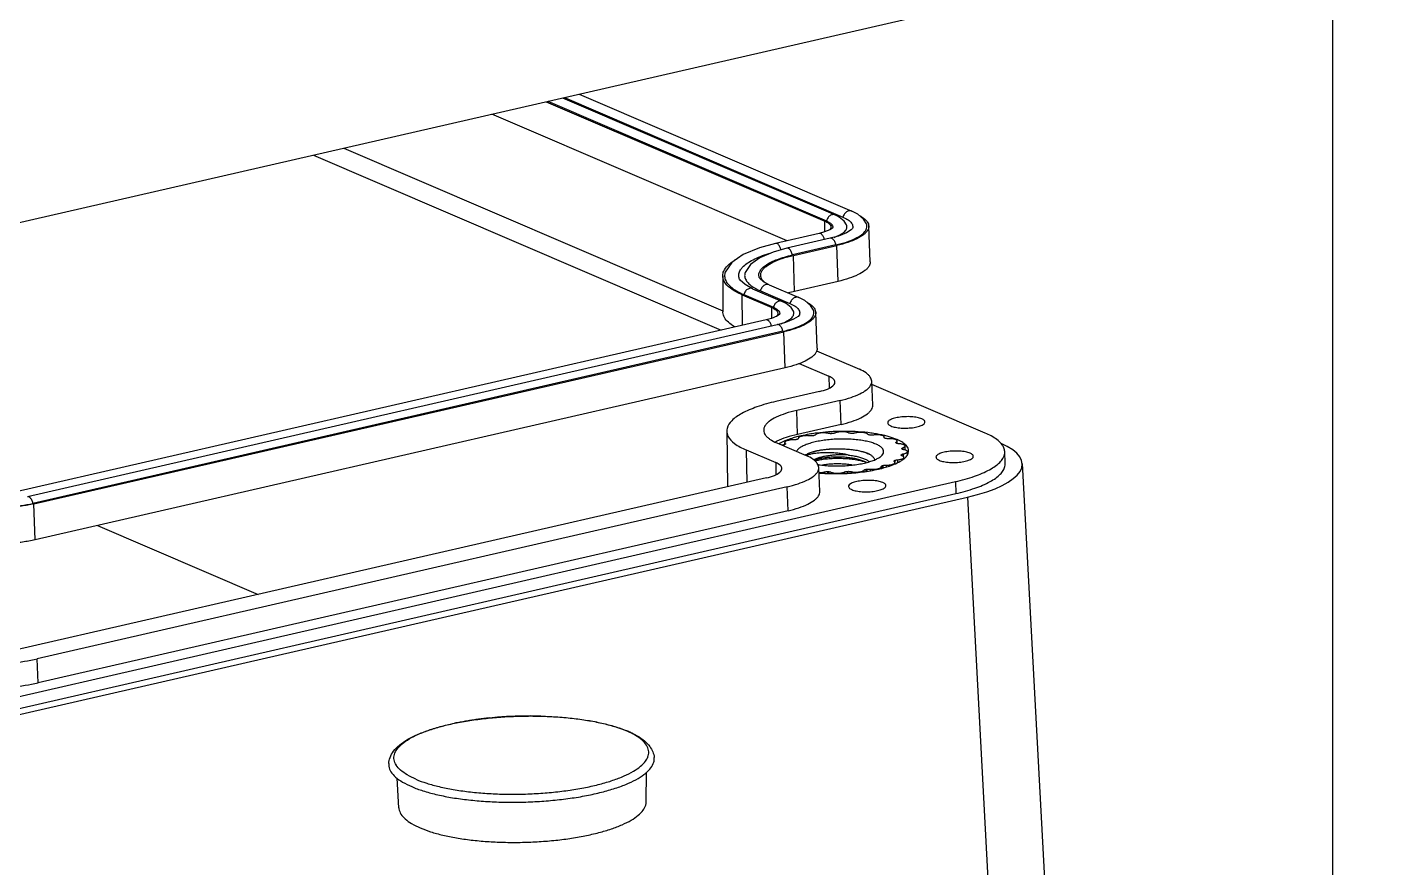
# Model space of a CAD drawing. Header units: millimetres. Extents: x 1034 to 1636, y -2154 to -1937.
# Drawn here: x 1105.2 to 1159.8, y -2043 to -2009.5 of the extents above; entities that cross this region are included whole.
import ezdxf

# ---------------------------------------------------------------- set-up
doc = ezdxf.new("R2010")
doc.units = ezdxf.units.MM

# ---------------------------------------------------------------- blocks, each defined once
blk = doc.blocks.new('*u3')
at = {"color": 7}
for p, q in [((2.338, 6.905), (44.668, 16.607)), ((29.642, 13.163), (40.526, 8.496)), ((28.333, 12.863), (39.449, 8.096)), ((28.394, 12.877), (39.51, 8.11)), ((28.981, 13.012), (39.864, 8.344)), ((29.055, 13.029), (40.171, 8.262)), ((37.941, 7.315), (26.164, 12.366)), ((20.256, 11.012), (35.38, 4.526)), ((19.038, 10.733), (35.313, 3.753)), ((40.76, 8.374), (40.525, 8.496)), ((40.993, 8.179), (40.76, 8.374)), ((39.453, 7.675), (39.449, 8.096)), ((40.312, 7.949), (40.216, 8.104)), ((41.106, 7.995), (40.993, 8.179)), ((41.26, 6.474), (41.201, 7.901)), ((39.216, 7.607), (37.48, 7.209)), ((39.666, 7.415), (37.93, 7.017)), ((39.89, 7.149), (38.154, 6.751)), ((38.195, 6.733), (39.931, 7.131)), ((39.979, 5.697), (39.931, 7.131)), ((37.93, 7.017), (37.389, 6.866)), ((38.243, 5.299), (38.195, 6.733)), ((35.733, 6.447), (35.473, 6.066)), ((35.373, 5.915), (35.38, 4.485)), ((37.227, 5.558), (38.409, 5.051)), ((39.979, 5.697), (38.243, 5.299)), ((36.152, 5.158), (37.333, 4.652)), ((36.162, 3.948), (36.152, 5.158)), ((36.213, 5.172), (37.394, 4.666)), ((36.566, 5.406), (37.748, 4.9)), ((36.875, 5.323), (38.055, 4.817)), ((38.644, 4.93), (38.409, 5.051)), ((38.876, 4.734), (38.644, 4.93)), ((37.336, 4.231), (37.333, 4.652)), ((38.196, 4.504), (38.099, 4.66)), ((38.99, 4.551), (38.876, 4.734)), ((39.144, 3.029), (39.085, 4.456)), ((37.1, 4.163), (7.173, -2.697)), ((37.55, 3.97), (7.622, -2.89)), ((37.773, 3.705), (7.846, -3.155)), ((7.887, -3.173), (37.815, 3.687)), ((37.863, 2.253), (37.815, 3.687)), ((39.117, 2.924), (40.825, 2.191)), ((37.863, 2.253), (7.935, -4.607)), ((38.419, 2.421), (39.606, 1.912)), ((39.606, 1.912), (39.614, 1.439)), ((41.363, 0.767), (41.321, 1.714)), ((39.233, 1.306), (37.497, 0.908)), ((45.849, -0.352), (41.327, 1.587)), ((40.062, 0.95), (38.326, 0.552)), ((38.358, -0.404), (38.326, 0.552)), ((40.094, -0.006), (40.062, 0.95)), ((35.532, -0.276), (35.564, -2.495)), ((40.094, -0.006), (38.358, -0.404)), ((41.816, -0.532), (41.818, -0.525)), ((41.818, -0.525), (41.82, -0.512)), ((41.818, -0.525), (41.818, -0.537)), ((41.821, -0.541), (41.82, -0.512)), ((36.309, -1.026), (37.49, -1.532)), ((36.309, -1.026), (36.33, -2.32)), ((37.528, -0.747), (38.708, -1.253)), ((37.847, -0.808), (37.845, -0.727)), ((37.869, -0.794), (37.868, -0.762)), ((38.389, -0.559), (38.389, -0.565)), ((38.389, -0.565), (38.39, -0.568)), ((38.39, -0.568), (38.389, -0.57)), ((42.3, -0.711), (42.301, -0.75)), ((42.333, -0.767), (42.331, -0.668)), ((42.522, -0.975), (42.521, -0.969)), ((42.562, -0.936), (42.564, -1.007)), ((42.653, -1.027), (42.649, -0.867)), ((37.49, -1.532), (37.497, -2.006)), ((41.152, -1.161), (41.214, -1.189)), ((41.887, -1.631), (41.889, -1.702)), ((42.23, -1.502), (42.229, -1.452)), ((42.241, -1.445), (42.243, -1.522)), ((42.245, -1.574), (42.244, -1.527)), ((42.345, -1.42), (42.348, -1.524)), ((42.495, -1.231), (42.497, -1.222)), ((42.498, -1.238), (42.497, -1.222)), ((42.502, -1.214), (42.503, -1.244)), ((42.578, -1.181), (42.58, -1.286)), ((42.604, -1.361), (42.603, -1.319)), ((42.746, -1.225), (42.743, -1.092)), ((46.647, -1.567), (46.627, -1.092)), ((47.325, -1.569), (48.376, -21.103)), ((37.117, -2.139), (7.19, -8.999)), ((39.246, -2.678), (39.205, -1.73)), ((39.441, -1.957), (39.44, -1.9)), ((39.567, -1.964), (39.565, -1.888)), ((39.589, -1.888), (39.59, -1.964)), ((39.693, -1.91), (39.694, -1.964)), ((40.239, -1.962), (40.237, -1.903)), ((40.348, -1.953), (40.346, -1.88)), ((40.37, -1.878), (40.372, -1.951)), ((40.493, -1.888), (40.494, -1.941)), ((41.017, -1.89), (41.016, -1.83)), ((41.1, -1.876), (41.098, -1.798)), ((41.12, -1.794), (41.122, -1.872)), ((41.249, -1.792), (41.251, -1.849)), ((41.7, -1.689), (41.699, -1.686)), ((41.7, -1.694), (41.7, -1.689)), ((41.702, -1.757), (41.7, -1.694)), ((41.749, -1.743), (41.747, -1.651)), ((41.765, -1.645), (41.767, -1.738)), ((2.494, -11.954), (44.658, -2.289)), ((37.946, -2.494), (8.018, -9.354)), ((37.978, -3.45), (37.946, -2.494)), ((44.658, -2.289), (44.674, -2.767)), ((2.51, -12.432), (44.674, -2.767)), ((2.791, -12.612), (45.138, -2.906)), ((7.935, -4.607), (7.887, -3.173)), ((45.138, -2.906), (46.189, -22.44)), ((37.978, -3.45), (8.05, -10.31)), ((10.417, -4.038), (16.832, -6.789)), ((8.05, -10.31), (8.018, -9.354)), ((22.446, -15.293), (22.375, -14.111)), ((32.317, -15.063), (32.333, -13.88))]:
    blk.add_line(p, q, dxfattribs=at)
for points in [[(40.216, 8.104), (40.023, 8.263), (39.864, 8.344)], [(39.65, 7.755), (39.429, 7.666), (39.216, 7.607)], [(39.762, 7.83), (39.754, 7.822), (39.65, 7.755)], [(40.55, 7.805), (40.55, 7.804), (40.496, 7.747), (40.312, 7.632), (39.994, 7.505), (39.666, 7.415)], [(37.48, 7.21), (36.844, 7.034), (36.194, 6.764), (35.733, 6.447)], [(37.389, 6.866), (36.853, 6.638), (36.482, 6.376), (36.268, 6.057)], [(36.566, 5.406), (36.263, 5.566), (36.064, 5.75), (36.042, 5.791)], [(37.227, 5.558), (36.996, 5.68), (36.848, 5.813), (36.836, 5.837)], [(37.646, 4.386), (37.637, 4.378), (37.533, 4.311)], [(38.099, 4.66), (37.907, 4.819), (37.748, 4.9)], [(37.533, 4.311), (37.313, 4.221), (37.1, 4.163)], [(38.434, 4.36), (38.433, 4.359), (38.38, 4.302), (38.196, 4.187), (37.878, 4.06), (37.55, 3.97)]]:
    blk.add_lwpolyline(points, dxfattribs=at)
for centre, radius, start, end in [((39.595, 7.867), 0.168, 341.341, 345.3215), ((39.603, 7.865), 0.159, 345.3351, 347.7126), ((39.389, 0.28), 5.148, 102.8587, 105.7302), ((37.479, 4.422), 0.168, 341.341, 345.3215), ((37.487, 4.42), 0.159, 345.3351, 347.7126), ((39.425, -4.662), 4.299, 104.2151, 106.8541), ((39.681, -5.661), 5.33, 102.8231, 104.2445), ((39.89, -6.585), 6.277, 99.7393, 102.8106), ((40.035, -7.415), 7.12, 97.8531, 99.7567), ((40.006, -6.671), 6.298, 99.2813, 99.4835), ((40.116, -7.985), 7.696, 97.2877, 97.869), ((40.179, -8.509), 8.223, 94.1051, 97.265), ((40.232, -9.22), 8.937, 92.4417, 94.1145), ((40.21, -8.379), 8.019, 93.3409, 93.5131), ((40.233, -9.214), 8.93, 88.9587, 92.4523), ((40.237, -8.95), 8.666, 87.2462, 88.9533), ((40.224, -8.119), 7.759, 87.785, 87.961), ((40.292, -7.956), 7.671, 83.4503, 87.2946), ((40.397, -6.996), 6.705, 81.4041, 83.4084), ((40.422, -6.049), 5.678, 81.531, 81.7478), ((38.41, -2.48), 2.004, 116.9431, 117.8306), ((38.905, -3.118), 2.668, 110.6831, 113.9501), ((37.801, -0.727), 0.0938, 299.5284, 300.3069), ((38.557, -2.022), 1.405, 119.7572, 120.307), ((39.166, -3.809), 3.407, 106.8339, 110.6789), ((39.402, -4.069), 3.624, 107.0063, 107.2987), ((40.993, -3.43), 2.996, 72.8975, 73.2295), ((41.752, -1.634), 1.041, 57.5089, 58.1805), ((41.341, -2.886), 2.481, 65.8305, 66.8116), ((42.263, -1.087), 0.283, 21.8574, 23.4569), ((38.999, -1.734), 0.603, 121.1209, 123.7901), ((39.176, -2.058), 0.972, 115.9532, 116.6442), ((39.81, -4.27), 2.679, 99.5834, 99.8721), ((40.44, -3.537), 2.12, 71.5694, 73.9965), ((40.598, -2.675), 1.61, 68.3029, 69.8872), ((40.791, -2.021), 0.933, 62.0744, 63.0754), ((41.532, -0.232), 1.405, 299.7572, 300.307), ((41.287, 0.624), 2.407, 293.5412, 294.0176), ((42.182, -1.023), 0.373, 327.7678, 329.099), ((42.174, -0.818), 0.71, 308.3361, 310.6591), ((39.865, 5.866), 7.759, 267.785, 267.961), ((39.879, 6.125), 8.019, 273.3409, 273.5131), ((40.083, 4.417), 6.298, 279.2813, 279.4835), ((40.506, 3.011), 4.922, 284.0774, 284.267), ((40.687, 1.815), 3.624, 287.0063, 287.2987), ((26.986, -22.987), 11.302, 101.248, 101.8117), ((27.152, -23.846), 12.177, 99.1345, 101.2274), ((27.354, -25.077), 13.424, 98.3261, 99.1485), ((27.463, -25.841), 14.196, 96.5884, 98.3159), ((27.576, -26.807), 15.169, 95.7037, 96.5933), ((27.628, -27.345), 15.708, 94.1253, 95.6987), ((27.671, -27.933), 16.299, 93.2501, 94.1274), ((27.683, -28.146), 16.512, 91.6718, 93.2489), ((27.687, -28.29), 16.656, 90.8677, 91.6725), ((27.685, -28.095), 16.461, 89.0613, 90.8716), ((27.689, -27.819), 16.184, 88.4727, 89.0578), ((30.053, -15.697), 3.772, 65.9578, 66.7946), ((29.936, -16.112), 4.208, 66.7911, 67.5547), ((22.948, -13.21), 0.716, 211.5161, 212.0024)]:
    blk.add_arc(centre, radius, start, end, dxfattribs=at)
blk.add_ellipse((42.325, -1.7), major_axis=(5.001, 0.116), ratio=0.305712, start_param=-0.98043, end_param=0.589928, dxfattribs=at)
for points, start_tangent, end_tangent in [([(39.864, 8.344), (39.8, 8.359), (39.679, 8.332), (39.574, 8.241), (39.51, 8.11)], (-0.920555, 0.390614), (-0.256247, -0.966611)), ([(40.525, 8.496), (40.462, 8.511), (40.341, 8.483), (40.236, 8.393), (40.171, 8.262)], (-0.920957, 0.389664), (-0.256247, -0.966611)), ([(40.171, 8.262), (40.381, 8.147)], (0.919057, -0.394124), (0.818162, -0.574988)), ([(40.855, 8.308), (40.971, 8.235), (40.995, 8.218)], (0.875278, -0.48362), (0.797564, -0.603234)), ([(40.995, 8.218), (41.068, 8.155), (41.139, 8.072), (41.184, 7.987), (41.201, 7.901)], (0.797564, -0.603234), (0.041495, -0.999139)), ([(39.449, 8.096), (39.579, 8.025), (39.66, 7.947), (39.69, 7.865), (39.69, 7.86)], (0.919057, -0.394124), (-0.000725, -1)), ([(39.51, 8.11), (39.645, 8.036), (39.73, 7.954), (39.762, 7.867), (39.759, 7.831)], (0.919057, -0.394124), (-0.212681, -0.977122)), ([(39.69, 7.86), (39.666, 7.781), (39.635, 7.741)], (-0.000725, -1), (-0.689541, -0.724247)), ([(39.817, 7.452), (39.993, 7.527), (40.179, 7.638), (40.293, 7.757), (40.328, 7.879), (40.312, 7.949)], (0.938115, 0.346323), (-0.377675, 0.925938)), ([(39.89, 7.149), (40.313, 7.267), (40.661, 7.407), (40.92, 7.562), (41.079, 7.728), (41.127, 7.899)], (0.974722, 0.223421), (-0.035828, 0.999358)), ([(41.201, 7.901), (41.19, 7.813), (41.152, 7.726), (41.084, 7.64), (40.989, 7.556), (40.724, 7.396), (40.367, 7.253), (39.931, 7.131)], (0.041495, -0.999139), (-0.974722, -0.223421)), ([(40.381, 8.147), (40.513, 8.02), (40.562, 7.886), (40.549, 7.805)], (0.818162, -0.574988), (-0.31858, -0.947896)), ([(41.127, 7.899), (41.106, 7.995)], (-0.035828, 0.999358), (-0.377058, 0.92619)), ([(37.704, 6.944), (37.656, 7.08), (37.582, 7.176), (37.5, 7.212), (37.481, 7.209)], (-0.208387, 0.978046), (-0.965544, -0.26024)), ([(39.435, 7.362), (39.392, 7.477), (39.318, 7.574), (39.236, 7.61), (39.216, 7.607)], (-0.244099, 0.96975), (-0.964873, -0.262716)), ([(39.89, 7.149), (39.842, 7.285), (39.768, 7.381), (39.685, 7.417), (39.666, 7.414)], (-0.208387, 0.978046), (-0.96512, -0.261809)), ([(35.716, 6.452), (35.86, 6.551)], (0.794671, 0.607041), (0.850124, 0.526582)), ([(36.106, 6.192), (36.208, 6.306), (36.4, 6.453), (36.65, 6.593), (36.954, 6.723), (37.307, 6.841), (37.366, 6.858)], (0.587712, 0.80907), (0.961854, 0.273565)), ([(36.836, 5.837), (36.823, 5.877), (36.817, 6), (36.865, 6.123), (36.967, 6.245), (37.12, 6.362), (37.318, 6.472), (37.559, 6.575), (37.839, 6.669), (38.154, 6.751)], (-0.370141, 0.928976), (0.974722, 0.223421)), ([(36.887, 5.941), (36.898, 6.031), (36.938, 6.121), (37.007, 6.209), (37.105, 6.296), (37.378, 6.461), (37.745, 6.609), (38.195, 6.733)], (-0.041535, 0.999137), (0.974722, 0.223421)), ([(38.154, 6.751), (38.105, 6.887), (38.031, 6.984), (37.949, 7.019), (37.93, 7.016)], (-0.208387, 0.978046), (-0.96552, -0.260327)), ([(35.376, 5.915), (35.386, 6.022), (35.411, 6.1)], (-0.023772, 0.999717), (0.390272, 0.9207)), ([(35.411, 6.1), (35.574, 6.328), (35.716, 6.452)], (0.390272, 0.9207), (0.794671, 0.607041)), ([(35.473, 6.066), (35.454, 5.995), (35.461, 5.818)], (-0.328603, -0.944468), (0.240851, -0.970562)), ([(36.042, 5.791), (36.025, 5.842), (36.019, 5.997), (36.08, 6.153), (36.106, 6.192)], (-0.370572, 0.928804), (0.587712, 0.80907)), ([(36.268, 6.057), (36.253, 5.998), (36.258, 5.853), (36.325, 5.71), (36.451, 5.573)], (-0.329097, -0.944296), (0.757244, -0.653132)), ([(41.26, 6.474), (41.25, 6.385), (41.211, 6.297), (41.143, 6.211), (41.047, 6.126), (40.779, 5.965), (40.419, 5.82), (39.979, 5.697)], (0.041507, -0.999138), (-0.974722, -0.223421)), ([(36.152, 5.158), (35.682, 5.421), (35.422, 5.713), (35.376, 5.915)], (-0.919057, 0.394124), (-0.023772, 0.999717)), ([(35.461, 5.818), (35.542, 5.644), (35.696, 5.477), (35.921, 5.318), (36.213, 5.172)], (0.240851, -0.970562), (0.919057, -0.394124)), ([(36.451, 5.573), (36.635, 5.443)], (0.757244, -0.653132), (0.86086, -0.508843)), ([(37.227, 5.558), (37.165, 5.573), (37.044, 5.545), (36.939, 5.455), (36.875, 5.323)], (-0.923005, 0.384788), (-0.256247, -0.966611)), ([(36.923, 5.809), (36.905, 5.852), (36.887, 5.941)], (-0.458912, 0.888482), (-0.041535, 0.999137)), ([(37.077, 5.632), (37.023, 5.679), (36.95, 5.764), (36.923, 5.809)], (-0.778829, 0.627237), (-0.458912, 0.888482)), ([(36.566, 5.406), (36.503, 5.421), (36.382, 5.393), (36.277, 5.303), (36.213, 5.172)], (-0.922832, 0.385203), (-0.256247, -0.966611)), ([(36.635, 5.443), (36.875, 5.323)], (0.86086, -0.508843), (0.919057, -0.394124)), ([(37.748, 4.899), (37.684, 4.915), (37.563, 4.887), (37.458, 4.797), (37.394, 4.666)], (-0.920555, 0.390614), (-0.256247, -0.966611)), ([(38.409, 5.051), (38.345, 5.066), (38.224, 5.039), (38.119, 4.948), (38.055, 4.817)], (-0.920957, 0.389664), (-0.256247, -0.966611)), ([(35.86, 3.877), (35.84, 3.889), (35.599, 4.068), (35.444, 4.257), (35.382, 4.452), (35.38, 4.485)], (-0.860831, 0.50889), (-0.000749, 1)), ([(37.333, 4.652), (37.463, 4.581), (37.544, 4.503), (37.573, 4.42), (37.573, 4.416)], (0.919057, -0.394124), (-0.000725, -1)), ([(37.394, 4.666), (37.528, 4.592), (37.614, 4.509), (37.646, 4.422), (37.642, 4.386)], (0.919057, -0.394124), (-0.212681, -0.977122)), ([(37.573, 4.416), (37.55, 4.337), (37.518, 4.296)], (-0.000725, -1), (-0.689541, -0.724247)), ([(37.7, 4.008), (37.876, 4.082), (38.062, 4.194), (38.177, 4.313), (38.211, 4.435), (38.195, 4.504)], (0.938115, 0.346323), (-0.377675, 0.925938)), ([(37.773, 3.705), (38.197, 3.822), (38.545, 3.962), (38.804, 4.118), (38.963, 4.284), (39.011, 4.454)], (0.974722, 0.223421), (-0.035828, 0.999358)), ([(39.085, 4.456), (39.074, 4.369), (39.035, 4.281), (38.968, 4.196), (38.873, 4.111), (38.607, 3.952), (38.251, 3.808), (37.815, 3.687)], (0.041495, -0.999139), (-0.974722, -0.223421)), ([(38.055, 4.817), (38.265, 4.703)], (0.919057, -0.394124), (0.818162, -0.574988)), ([(38.265, 4.703), (38.397, 4.575), (38.445, 4.441), (38.433, 4.36)], (0.818162, -0.574988), (-0.31858, -0.947896)), ([(38.739, 4.863), (38.854, 4.791), (38.878, 4.773)], (0.875278, -0.48362), (0.797564, -0.603234)), ([(38.878, 4.773), (38.952, 4.711), (39.023, 4.628), (39.067, 4.542), (39.085, 4.456)], (0.797564, -0.603234), (0.041495, -0.999139)), ([(39.011, 4.454), (38.989, 4.55)], (-0.035828, 0.999358), (-0.377058, 0.92619)), ([(37.319, 3.917), (37.275, 4.033), (37.201, 4.13), (37.119, 4.165), (37.1, 4.162)], (-0.244099, 0.96975), (-0.964873, -0.262716)), ([(37.773, 3.705), (37.725, 3.84), (37.651, 3.937), (37.569, 3.972), (37.55, 3.969)], (-0.208387, 0.978046), (-0.96512, -0.261809)), ([(39.144, 3.029), (39.133, 2.941), (39.094, 2.853), (39.026, 2.766), (38.931, 2.681), (38.663, 2.52), (38.303, 2.375), (37.863, 2.253)], (0.041507, -0.999138), (-0.974722, -0.223421)), ([(41.321, 1.714), (41.26, 1.883), (41.19, 1.966), (41.093, 2.045), (40.825, 2.191)], (-0.047933, 0.998851), (-0.919068, 0.394099)), ([(39.233, 1.306), (39.555, 1.405), (39.767, 1.527), (39.849, 1.662), (39.849, 1.677)], (0.974722, 0.223421), (-0.062651, 0.998036)), ([(39.849, 1.677), (39.794, 1.794), (39.606, 1.912)], (-0.062651, 0.998036), (-0.919057, 0.394124)), ([(40.062, 0.95), (40.495, 1.07), (40.848, 1.213), (41.112, 1.371), (41.206, 1.455), (41.272, 1.54), (41.311, 1.626), (41.321, 1.714)], (0.974721, 0.223426), (-0.047933, 0.998851)), ([(37.497, 0.908), (36.735, 0.691), (36.135, 0.43), (35.734, 0.141), (35.545, -0.166), (35.535, -0.276)], (-0.974722, -0.223421), (0.032153, -0.999483)), ([(38.326, 0.552), (37.873, 0.426), (37.503, 0.277), (37.227, 0.111), (37.129, 0.024), (37.059, -0.065), (37.018, -0.155), (37.007, -0.246)], (-0.974723, -0.223417), (0.042719, -0.999087)), ([(40.094, -0.006), (40.53, 0.115), (40.887, 0.258), (41.151, 0.417), (41.245, 0.502), (41.312, 0.588), (41.351, 0.675), (41.363, 0.762), (41.363, 0.767)], (0.974722, 0.223421), (-0.043919, 0.999035)), ([(43.317, 0.215), (43.136, 0.268), (42.903, 0.298), (42.645, 0.3), (42.394, 0.275), (42.18, 0.226), (42.028, 0.159), (41.958, 0.081), (41.956, 0.057)], (-0.919057, 0.394124), (0.091677, -0.995789)), ([(41.956, 0.057), (41.977, 0.002), (42.083, -0.068)], (0.091677, -0.995789), (0.919057, -0.394124)), ([(42.083, -0.068), (42.264, -0.121), (42.497, -0.15), (42.755, -0.153), (43.006, -0.128), (43.22, -0.079), (43.372, -0.011), (43.442, 0.066), (43.443, 0.091)], (0.919057, -0.394124), (-0.091677, 0.995789)), ([(43.443, 0.091), (43.423, 0.145), (43.317, 0.215)], (-0.091677, 0.995789), (-0.919057, 0.394124)), ([(35.535, -0.276), (35.581, -0.471), (35.841, -0.764), (36.309, -1.026)], (0.032153, -0.999483), (0.919057, -0.394124)), ([(37.007, -0.246), (37.071, -0.425), (37.145, -0.511), (37.246, -0.594), (37.528, -0.747)], (0.042719, -0.999087), (0.919047, -0.394148)), ([(38.358, -0.404), (37.907, -0.529), (37.537, -0.676), (37.502, -0.694)], (-0.974722, -0.223421), (-0.891405, -0.453208)), ([(38.84, -0.462), (38.771, -0.456), (38.698, -0.456), (38.626, -0.46), (38.558, -0.47), (38.498, -0.483), (38.448, -0.501), (38.413, -0.521), (38.393, -0.543), (38.389, -0.559)], (-0.992308, 0.123795), (0.000391, -1)), ([(38.969, -0.459), (38.926, -0.464), (38.882, -0.465), (38.84, -0.462)], (-0.986332, -0.164767), (-0.992308, 0.123795)), ([(39.073, -0.424), (39.056, -0.436), (39.028, -0.447), (38.991, -0.456)], (-0.627296, -0.778781), (-0.986908, -0.161284)), ([(39.596, -0.366), (39.537, -0.354), (39.471, -0.346), (39.399, -0.344), (39.326, -0.346), (39.256, -0.354), (39.193, -0.367), (39.139, -0.383), (39.099, -0.402), (39.073, -0.424)], (-0.965636, 0.2599), (-0.627296, -0.778781)), ([(39.718, -0.376), (39.674, -0.376), (39.632, -0.373), (39.596, -0.366)], (-0.998121, -0.061278), (-0.965636, 0.2599)), ([(39.851, -0.351), (39.823, -0.362), (39.785, -0.37), (39.743, -0.374)], (-0.891058, -0.453889), (-0.9983, -0.058278)), ([(40.396, -0.344), (40.354, -0.327), (40.299, -0.313), (40.235, -0.304), (40.165, -0.3), (40.092, -0.301), (40.021, -0.307), (39.954, -0.317), (39.897, -0.332), (39.851, -0.351)], (-0.879084, 0.476668), (-0.891058, -0.453889)), ([(40.5, -0.365), (40.458, -0.362), (40.422, -0.355), (40.396, -0.344)], (-0.999367, 0.03558), (-0.879084, 0.476668)), ([(40.649, -0.354), (40.611, -0.362), (40.568, -0.366), (40.524, -0.366)], (-0.96366, -0.267132), (-0.999253, 0.03865)), ([(41.161, -0.399), (41.14, -0.378), (41.103, -0.36), (41.053, -0.345), (40.992, -0.334), (40.923, -0.328), (40.851, -0.327), (40.778, -0.331), (40.71, -0.34), (40.649, -0.354)], (-0.523265, 0.85217), (-0.96366, -0.267132)), ([(41.237, -0.43), (41.202, -0.422), (41.176, -0.412), (41.161, -0.399)], (-0.989645, 0.143536), (-0.523265, 0.85217)), ([(41.387, -0.432), (41.344, -0.437), (41.3, -0.437), (41.259, -0.433)], (-0.989749, -0.142818), (-0.989095, 0.147278)), ([(41.82, -0.512), (41.819, -0.503), (41.803, -0.482), (41.772, -0.462), (41.726, -0.446), (41.668, -0.433), (41.602, -0.426), (41.53, -0.423), (41.458, -0.425), (41.387, -0.432)], (-0.020984, 0.99978), (-0.989749, -0.142818)), ([(41.832, -0.45), (41.399, -0.366)], (-0.97241, 0.233278), (-0.988658, 0.150185)), ([(41.82, -0.542), (41.818, -0.539), (41.817, -0.532)], (-0.585185, 0.810899), (-0.050231, 0.998738)), ([(41.858, -0.562), (41.832, -0.552), (41.82, -0.542)], (-0.957464, 0.288551), (-0.585185, 0.810899)), ([(42.02, -0.5), (41.84, -0.452), (41.832, -0.45)], (-0.959406, 0.282027), (-0.97241, 0.233278)), ([(42.318, -0.606), (42.02, -0.5)], (-0.919057, 0.394124), (-0.959406, 0.282027)), ([(46.563, -0.879), (46.474, -0.757), (46.317, -0.614), (45.849, -0.352)], (-0.491363, 0.870955), (-0.919057, 0.394124)), ([(37.822, -0.679), (37.619, -0.783)], (-0.913416, -0.407026), (-0.862993, -0.505215)), ([(37.847, -0.809), (37.821, -0.82), (37.786, -0.828), (37.744, -0.834)], (-0.870096, -0.492881), (-0.99698, -0.077662)), ([(38.201, -0.623), (38.129, -0.624), (38.057, -0.631), (37.992, -0.642), (37.935, -0.657), (37.89, -0.676), (37.86, -0.697), (37.846, -0.719), (37.845, -0.727)], (-0.999818, 0.019095), (0.039237, -0.99923)), ([(37.845, -0.727), (37.849, -0.741), (37.868, -0.762)], (0.039237, -0.99923), (0.804186, -0.594378)), ([(37.878, -0.779), (37.875, -0.789), (37.86, -0.802)], (-0.023958, -0.999713), (-0.868122, -0.49635)), ([(37.868, -0.762), (37.878, -0.775), (37.878, -0.779)], (0.804186, -0.594378), (-0.023958, -0.999713)), ([(38.324, -0.608), (38.288, -0.617), (38.246, -0.622), (38.201, -0.623)], (-0.954765, -0.297362), (-0.999818, 0.019095)), ([(41.491, -0.795), (41.319, -0.733), (41.116, -0.681), (40.887, -0.64), (40.637, -0.611), (40.372, -0.594), (40.099, -0.591), (39.825, -0.6), (39.556, -0.623), (39.299, -0.658), (39.061, -0.705), (38.846, -0.762), (38.662, -0.828), (38.511, -0.902), (38.398, -0.981), (38.326, -1.063), (38.314, -1.084)], (-0.919057, 0.394124), (-0.435927, -0.899982)), ([(38.386, -0.579), (38.369, -0.592), (38.342, -0.603)], (-0.562852, -0.826558), (-0.95627, -0.292486)), ([(38.389, -0.57), (38.386, -0.579)], (-0.17065, -0.985332), (-0.562852, -0.826558)), ([(38.751, -1.184), (38.874, -1.132), (39.033, -1.084), (39.217, -1.043), (39.42, -1.011), (39.635, -0.989), (39.859, -0.977), (40.089, -0.977), (40.316, -0.988), (40.533, -1.009), (40.733, -1.04), (40.917, -1.081), (41.079, -1.132), (41.152, -1.161)], (0.89913, 0.437682), (0.918357, -0.395754)), ([(41.152, -1.163), (41.134, -1.157), (40.945, -1.1), (40.73, -1.053), (40.496, -1.019), (40.25, -0.998), (39.998, -0.989), (39.747, -0.993), (39.505, -1.01), (39.279, -1.039), (39.074, -1.078), (38.897, -1.127), (38.753, -1.183)], (-0.93891, 0.344164), (-0.906078, -0.423111)), ([(41.705, -1.26), (41.763, -1.191), (41.793, -1.107), (41.78, -1.023), (41.724, -0.942), (41.627, -0.865), (41.491, -0.795)], (0.728904, 0.684616), (-0.919057, 0.394124)), ([(41.994, -0.579), (41.95, -0.579), (41.909, -0.575), (41.874, -0.567)], (-0.999114, -0.042094), (-0.955777, 0.294094)), ([(42.331, -0.668), (42.331, -0.667), (42.321, -0.645), (42.295, -0.624), (42.254, -0.607), (42.201, -0.593), (42.137, -0.583), (42.067, -0.579), (41.994, -0.579)], (-0.014534, 0.999894), (-0.999114, -0.042094)), ([(42.286, -0.731), (42.287, -0.724), (42.3, -0.711)], (-0.016623, 0.999862), (0.833503, 0.552515)), ([(42.3, -0.75), (42.287, -0.737), (42.286, -0.731)], (-0.849693, 0.527278), (-0.016623, 0.999862)), ([(42.3, -0.711), (42.324, -0.689), (42.331, -0.668)], (0.833503, 0.552515), (-0.014534, 0.999894)), ([(42.333, -0.767), (42.311, -0.757)], (-0.950016, 0.312201), (-0.843454, 0.537202)), ([(42.41, -0.78), (42.369, -0.775), (42.335, -0.767), (42.333, -0.767)], (-0.998459, 0.055494), (-0.950016, 0.312201)), ([(42.469, -0.678), (42.357, -0.623)], (-0.877266, 0.480004), (-0.912175, 0.409802)), ([(42.649, -0.867), (42.645, -0.852), (42.624, -0.831), (42.588, -0.813), (42.539, -0.797), (42.478, -0.786), (42.41, -0.78)], (-0.047291, 0.998881), (-0.998459, 0.055494)), ([(42.641, -0.795), (42.469, -0.678)], (-0.75828, 0.651929), (-0.877266, 0.480004)), ([(42.521, -0.969), (42.523, -0.961), (42.537, -0.948), (42.562, -0.936)], (0.011977, 0.999928), (0.945709, 0.325016)), ([(42.595, -1.014), (42.561, -1.006), (42.537, -0.995), (42.525, -0.982)], (-0.985754, 0.168193), (-0.372235, 0.928139)), ([(42.562, -0.936), (42.606, -0.918), (42.635, -0.897), (42.648, -0.874), (42.649, -0.867)], (0.945709, 0.325016), (-0.047291, 0.998881)), ([(42.742, -1.092), (42.741, -1.084), (42.727, -1.063), (42.696, -1.043), (42.652, -1.027), (42.595, -1.014)], (-0.001471, 0.999999), (-0.985754, 0.168193)), ([(42.687, -0.838), (42.641, -0.795)], (-0.697534, 0.716551), (-0.75828, 0.651929)), ([(42.791, -1.063), (42.786, -1.007), (42.687, -0.838)], (0.014865, 0.99989), (-0.697534, 0.716551)), ([(42.745, -1.227), (42.791, -1.063)], (0.483432, 0.875382), (0.014865, 0.99989)), ([(45.245, -1.156), (45.064, -1.103), (44.831, -1.073), (44.573, -1.071), (44.322, -1.095), (44.107, -1.145), (43.956, -1.212), (43.885, -1.29), (43.884, -1.314)], (-0.919057, 0.394124), (0.091677, -0.995789)), ([(46.627, -1.092), (46.624, -1.059), (46.578, -0.906), (46.563, -0.879)], (-0.039376, 0.999224), (-0.491363, 0.870955)), ([(37.733, -1.768), (37.678, -1.651), (37.49, -1.532)], (-0.062651, 0.998036), (-0.919057, 0.394124)), ([(38.687, -1.218), (38.74, -1.189)], (0.855811, 0.517289), (0.893784, 0.448497)), ([(38.762, -1.228), (38.7, -1.248)], (-0.95686, -0.290548), (-0.9369, -0.349596)), ([(39.205, -1.73), (39.144, -1.561), (39.073, -1.479), (38.977, -1.4), (38.708, -1.253)], (-0.047933, 0.998851), (-0.919068, 0.394099)), ([(40.397, -1.228), (40.211, -1.191), (40.013, -1.163), (39.81, -1.145), (39.609, -1.137), (39.413, -1.138), (39.223, -1.148), (39.048, -1.167), (38.894, -1.194), (38.762, -1.228)], (-0.97455, 0.22417), (-0.95686, -0.290548)), ([(40.397, -1.228), (40.203, -1.22), (40.005, -1.222), (39.808, -1.233), (39.617, -1.254), (39.437, -1.284), (39.273, -1.321), (39.129, -1.366), (39.008, -1.417), (38.997, -1.422)], (-0.997835, 0.065763), (-0.891241, -0.45353)), ([(41.029, -1.484), (40.954, -1.454), (40.788, -1.404), (40.601, -1.363), (40.397, -1.333), (40.182, -1.315), (39.964, -1.308), (39.749, -1.313), (39.543, -1.329), (39.353, -1.355), (39.184, -1.39), (39.041, -1.433), (39.025, -1.439)], (-0.918165, 0.396199), (-0.934429, -0.35615)), ([(41.024, -1.499), (40.885, -1.464), (40.663, -1.421), (40.424, -1.391), (40.175, -1.374), (39.922, -1.37), (39.674, -1.378), (39.437, -1.399), (39.217, -1.432), (39.052, -1.466)], (-0.961057, 0.276349), (-0.971506, -0.237015)), ([(39.149, -1.606), (39.202, -1.614), (39.452, -1.643), (39.717, -1.66), (39.99, -1.663), (40.264, -1.653), (40.533, -1.631), (40.79, -1.595), (41.028, -1.549), (41.242, -1.492), (41.427, -1.426), (41.578, -1.352), (41.691, -1.273), (41.705, -1.26)], (0.98729, -0.158926), (0.728904, 0.684616)), ([(40.545, -1.628), (40.409, -1.609), (40.195, -1.59), (39.977, -1.583), (39.763, -1.587), (39.557, -1.603), (39.364, -1.629)], (-0.987629, 0.156808), (-0.986042, -0.166496)), ([(40.397, -1.228), (40.601, -1.258), (40.788, -1.299), (40.953, -1.349), (41.091, -1.409), (41.197, -1.475), (41.222, -1.496)], (0.993318, -0.115405), (0.745584, -0.666411)), ([(41.113, -1.525), (41.092, -1.514), (41.029, -1.484)], (-0.87721, 0.480107), (-0.918165, 0.396199)), ([(41.228, -1.197), (41.325, -1.259), (41.399, -1.333), (41.432, -1.412), (41.433, -1.424)], (0.883491, -0.468449), (0.070428, -0.997517)), ([(41.719, -1.759), (42.126, -1.632), (42.249, -1.583)], (0.969156, 0.246447), (0.916765, 0.399427)), ([(41.765, -1.645), (41.801, -1.637), (41.843, -1.632), (41.887, -1.631)], (0.954765, 0.297362), (0.999818, -0.019095)), ([(41.887, -1.631), (41.96, -1.629), (42.031, -1.623), (42.097, -1.612), (42.154, -1.597), (42.198, -1.578), (42.229, -1.557), (42.243, -1.535), (42.244, -1.527)], (0.999818, -0.019095), (-0.039237, 0.99923)), ([(42.21, -1.475), (42.214, -1.465), (42.229, -1.452)], (0.023958, 0.999713), (0.868122, 0.49635)), ([(42.221, -1.492), (42.211, -1.479), (42.21, -1.475)], (-0.804186, 0.594378), (0.023958, 0.999713)), ([(42.244, -1.527), (42.24, -1.513), (42.221, -1.492)], (-0.039237, 0.99923), (-0.804186, 0.594378)), ([(42.241, -1.445), (42.267, -1.434), (42.303, -1.425), (42.345, -1.42)], (0.863319, 0.504658), (0.99698, 0.077662)), ([(42.267, -1.575), (42.52, -1.44), (42.615, -1.374)], (0.913413, 0.407035), (0.784083, 0.620656)), ([(42.345, -1.42), (42.415, -1.412), (42.478, -1.399), (42.53, -1.383), (42.57, -1.363), (42.595, -1.342), (42.603, -1.32), (42.603, -1.319)], (0.99698, 0.077662), (-0.027866, 0.999612)), ([(42.53, -1.259), (42.506, -1.248), (42.495, -1.235), (42.495, -1.231)], (-0.945468, 0.325716), (-0.001794, 0.999998)), ([(42.502, -1.214), (42.516, -1.201), (42.542, -1.19), (42.578, -1.181)], (0.51349, 0.858095), (0.982902, 0.184131)), ([(42.603, -1.319), (42.594, -1.298), (42.57, -1.277), (42.53, -1.259)], (-0.027866, 0.999612), (-0.945468, 0.325716)), ([(42.578, -1.181), (42.637, -1.167), (42.686, -1.149), (42.72, -1.129), (42.739, -1.107), (42.742, -1.092)], (0.982902, 0.184131), (-0.001471, 0.999999)), ([(42.637, -1.356), (42.745, -1.227)], (0.758279, 0.651931), (0.483432, 0.875382)), ([(43.884, -1.314), (43.905, -1.368), (44.011, -1.439)], (0.091677, -0.995789), (0.919057, -0.394124)), ([(44.011, -1.439), (44.192, -1.492), (44.425, -1.521), (44.683, -1.524), (44.934, -1.499), (45.148, -1.45), (45.3, -1.382), (45.37, -1.304), (45.371, -1.28)], (0.919057, -0.394124), (-0.091677, 0.995789)), ([(44.658, -2.289), (45.421, -2.072), (46.021, -1.812), (46.25, -1.669), (46.426, -1.521), (46.548, -1.368), (46.614, -1.214), (46.627, -1.092)], (0.974722, 0.223421), (-0.039376, 0.999224)), ([(44.674, -2.767), (45.439, -2.55), (46.04, -2.289), (46.269, -2.146), (46.445, -1.997), (46.567, -1.845), (46.634, -1.69), (46.647, -1.567)], (0.974722, 0.22342), (-0.039205, 0.999231)), ([(45.371, -1.28), (45.351, -1.226), (45.245, -1.156)], (-0.091677, 0.995789), (-0.919057, 0.394124)), ([(37.117, -2.139), (37.439, -2.04), (37.65, -1.917), (37.733, -1.783), (37.733, -1.768)], (0.974722, 0.223421), (-0.062651, 0.998036)), ([(37.946, -2.494), (38.378, -2.374), (38.732, -2.232), (38.995, -2.073), (39.089, -1.99), (39.156, -1.905), (39.195, -1.818), (39.205, -1.73)], (0.974721, 0.223426), (-0.047933, 0.998851)), ([(39.214, -1.946), (39.53, -1.964), (40.247, -1.962), (40.949, -1.902), (41.59, -1.79), (41.703, -1.763)], (0.997136, -0.075631), (0.969967, 0.243238)), ([(39.214, -1.927), (39.238, -1.927), (39.31, -1.923), (39.379, -1.914), (39.44, -1.9)], (0.999998, -0.002027), (0.96366, 0.267132)), ([(39.44, -1.9), (39.478, -1.892), (39.521, -1.888), (39.565, -1.888)], (0.96366, 0.267132), (0.999253, -0.03865)), ([(39.589, -1.888), (39.631, -1.892), (39.666, -1.899), (39.693, -1.91)], (0.999367, -0.03558), (0.879084, -0.476668)), ([(39.693, -1.91), (39.735, -1.927), (39.79, -1.94), (39.854, -1.95), (39.924, -1.954), (39.997, -1.953), (40.068, -1.947), (40.134, -1.936), (40.192, -1.922), (40.237, -1.903)], (0.879084, -0.476668), (0.891058, 0.453889)), ([(40.237, -1.903), (40.266, -1.892), (40.304, -1.884), (40.346, -1.88)], (0.891058, 0.453889), (0.9983, 0.058278)), ([(40.37, -1.878), (40.415, -1.878), (40.457, -1.881), (40.493, -1.888)], (0.998121, 0.061278), (0.965636, -0.2599)), ([(40.493, -1.888), (40.551, -1.9), (40.618, -1.908), (40.69, -1.91), (40.763, -1.907), (40.833, -1.9), (40.896, -1.887), (40.95, -1.871), (40.99, -1.852), (41.016, -1.83)], (0.965636, -0.2599), (0.627296, 0.778781)), ([(41.016, -1.83), (41.033, -1.817), (41.061, -1.806), (41.098, -1.798)], (0.627296, 0.778781), (0.986908, 0.161284)), ([(41.12, -1.794), (41.163, -1.79), (41.207, -1.789), (41.249, -1.792)], (0.986332, 0.164767), (0.992308, -0.123795)), ([(41.249, -1.792), (41.318, -1.797), (41.391, -1.798), (41.463, -1.794), (41.531, -1.784), (41.591, -1.77), (41.64, -1.753), (41.676, -1.733), (41.696, -1.711), (41.7, -1.694)], (0.992308, -0.123795), (-0.000391, 1)), ([(41.699, -1.686), (41.703, -1.675), (41.719, -1.662), (41.747, -1.651)], (0.013837, 0.999904), (0.95627, 0.292486)), ([(37.978, -3.45), (38.414, -3.33), (38.771, -3.187), (39.035, -3.027), (39.128, -2.943), (39.195, -2.857), (39.235, -2.77), (39.246, -2.683), (39.246, -2.678)], (0.974722, 0.223421), (-0.043919, 0.999035)), ([(41.756, -2.325), (41.575, -2.272), (41.342, -2.243), (41.084, -2.24), (40.833, -2.265), (40.619, -2.314), (40.467, -2.382), (40.397, -2.459), (40.395, -2.484)], (-0.919057, 0.394124), (0.091677, -0.995789)), ([(40.395, -2.484), (40.416, -2.538), (40.522, -2.608)], (0.091677, -0.995789), (0.919057, -0.394124)), ([(40.522, -2.608), (40.703, -2.661), (40.936, -2.691), (41.194, -2.693), (41.445, -2.668), (41.659, -2.619), (41.811, -2.552), (41.881, -2.474), (41.883, -2.45)], (0.919057, -0.394124), (-0.091677, 0.995789)), ([(41.883, -2.45), (41.862, -2.395), (41.756, -2.325)], (-0.091677, 0.995789), (-0.919057, 0.394124)), ([(7.887, -3.173), (7.387, -3.266), (6.842, -3.329), (5.71, -3.357), (4.661, -3.248), (4.217, -3.149), (3.851, -3.023)], (-0.974722, -0.223421), (-0.919057, 0.394124)), ([(3.912, -3.009), (4.267, -3.131), (4.7, -3.229), (5.191, -3.297), (5.722, -3.335), (6.276, -3.338), (6.828, -3.308), (7.361, -3.246), (7.846, -3.155)], (0.919057, -0.394124), (0.974722, 0.223421)), ([(7.846, -3.155), (7.798, -3.02), (7.724, -2.923), (7.642, -2.888), (7.622, -2.891)], (-0.208387, 0.978046), (-0.964846, -0.262818)), ([(7.935, -4.607), (7.43, -4.701), (6.881, -4.765), (5.738, -4.793), (4.68, -4.683), (4.232, -4.583), (3.862, -4.456)], (-0.974722, -0.223421), (-0.919057, 0.394124)), ([(4.015, -9.206), (4.378, -9.33), (4.819, -9.429), (5.859, -9.537), (6.982, -9.51), (8.018, -9.354)], (0.919047, -0.394149), (0.974721, 0.223426)), ([(4.023, -10.161), (4.387, -10.286), (4.829, -10.386), (5.332, -10.456), (5.878, -10.494), (7.009, -10.467), (8.05, -10.31)], (0.919057, -0.394124), (0.974722, 0.223421)), ([(22.043, -13.534), (22.095, -13.29), (22.234, -13.042), (22.473, -12.796), (22.811, -12.563), (23.225, -12.358), (23.703, -12.179), (24.237, -12.024), (24.819, -11.894), (25.442, -11.79), (26.095, -11.711), (26.768, -11.66), (27.451, -11.636), (28.131, -11.64), (28.799, -11.673), (29.443, -11.733), (30.053, -11.82), (30.62, -11.935), (31.136, -12.076), (31.543, -12.222)], (0.050647, 0.998717), (0.924228, -0.381842)), ([(22.337, -13.584), (22.258, -13.38), (22.27, -13.167), (22.376, -12.955), (22.575, -12.748), (22.863, -12.548), (23.234, -12.361), (23.681, -12.189), (24.196, -12.036), (24.673, -11.925)], (-0.522732, 0.852497), (0.978811, 0.204766)), ([(28.12, -11.64), (28.792, -11.672), (29.442, -11.733), (30.053, -11.821), (30.612, -11.935), (31.111, -12.072), (31.54, -12.23)], (0.999645, -0.026661), (0.919057, -0.394124)), ([(32.346, -13.352), (32.401, -13.22), (32.413, -13.007), (32.331, -12.798), (32.155, -12.596), (31.89, -12.406), (31.59, -12.252)], (0.486932, 0.87344), (-0.913203, 0.407505)), ([(31.594, -12.244), (31.955, -12.424), (32.251, -12.63), (32.459, -12.848), (32.584, -13.068), (32.638, -13.287)], (0.919057, -0.394124), (0.097159, -0.995269)), ([(22.044, -13.534), (22.049, -13.64), (22.134, -13.858), (22.317, -14.069), (22.594, -14.268), (22.96, -14.452)], (-0.05153, -0.998671), (0.919057, -0.394124)), ([(23.131, -14.157), (22.781, -13.981), (22.516, -13.791), (22.34, -13.589)], (-0.919057, 0.394124), (-0.529948, 0.84803)), ([(22.96, -14.452), (23.406, -14.616), (23.927, -14.759), (24.51, -14.878), (25.145, -14.969), (25.822, -15.033), (26.528, -15.067), (27.248, -15.071), (27.97, -15.044), (28.681, -14.988), (29.367, -14.903), (30.016, -14.791), (30.614, -14.653), (31.151, -14.494), (31.617, -14.315), (32.003, -14.12), (32.302, -13.913), (32.509, -13.697), (32.62, -13.476), (32.638, -13.287)], (0.919057, -0.394124), (-0.092221, 0.995739)), ([(23.131, -14.157), (23.56, -14.315), (24.058, -14.452), (24.618, -14.566), (25.229, -14.654), (25.878, -14.715), (26.555, -14.747), (27.247, -14.751), (27.94, -14.726), (28.621, -14.672), (29.279, -14.59), (29.901, -14.483), (30.475, -14.351), (30.99, -14.198), (31.437, -14.026), (31.808, -13.839), (32.096, -13.64), (32.294, -13.432), (32.346, -13.352)], (0.919057, -0.394124), (0.486932, 0.87344)), ([(23.3, -16.096), (23.716, -16.25), (24.2, -16.383), (24.744, -16.493), (25.336, -16.579), (25.966, -16.638), (26.624, -16.669), (27.294, -16.673), (27.966, -16.648), (28.628, -16.596), (29.268, -16.517), (29.872, -16.412), (30.429, -16.284), (30.93, -16.136), (31.364, -15.969), (31.723, -15.787), (32.002, -15.594), (32.195, -15.393), (32.299, -15.188), (32.317, -15.063)], (0.919057, -0.394124), (0.015892, 0.999874)), ([(22.446, -15.293), (22.451, -15.34), (22.531, -15.543), (22.701, -15.739), (22.959, -15.925), (23.3, -16.096)], (0.055274, -0.998471), (0.919057, -0.394124))]:
    blk.add_spline(points, degree=3, dxfattribs=dict(at, start_tangent=start_tangent, end_tangent=end_tangent))

msp = doc.modelspace()

# ---------------------------------------------------------------- linework, layer by layer
at = {"layer": 'Defpoints', "color": 2}
for points in [[(1157.343, -1938.982), (1033.905, -1938.982), (1033.905, -2111.618), (1157.343, -2111.618)], [(1157.343, -1938.982), (1280.78, -1938.982), (1280.78, -2111.618), (1157.343, -2111.618)]]:
    msp.add_lwpolyline(points, close=True, dxfattribs=at)

# ---------------------------------------------------------------- block references
msp.add_blockref('*u3', (1097.624, -2025.3))

doc.saveas('drawing.dxf')
